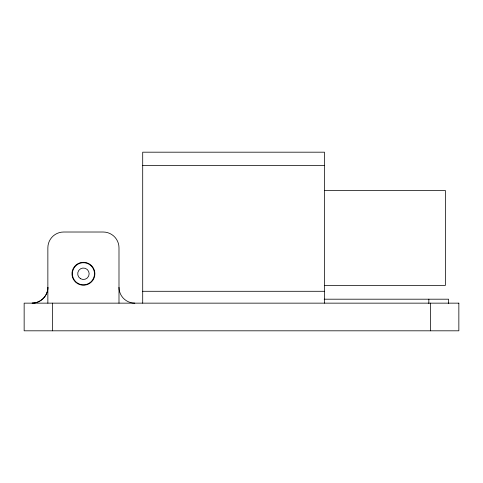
<?xml version="1.0" encoding="UTF-8"?>
<svg xmlns="http://www.w3.org/2000/svg" width="483" height="483" viewBox="0 0 483 483"><rect width="100%" height="100%" fill="white"/><g stroke="black" fill="none" stroke-linecap="round" stroke-linejoin="round"><path stroke-width="0.72" d="M142.702 165.627L324.485 165.627M324.485 190.519L445.417 190.519L445.417 285.362L324.485 285.362M142.702 291.291L324.485 291.291M324.184 299.194L448.574 299.194L448.574 303.505M430.413 303.149L430.413 330.813M428.832 299.194L428.832 303.505M324.485 303.149L324.485 152.187L142.702 152.187L142.702 303.149M118.993 303.149L118.993 247.821A15.806 15.806 0 0 0 103.187 232.015L63.665 232.015A15.806 15.806 0 0 0 47.859 247.821L47.859 303.149M52.587 303.149L52.587 330.813M134.799 303.149A15.806 15.806 0 0 1 118.993 287.343M47.859 287.343C48.282 295.868 39.914 303.463 32.107 303.149A15.806 15.806 0 0 0 47.859 287.343M458.85 303.149L24.15 303.149L24.15 330.813L458.85 330.813L458.85 303.149M77.896 283.34A11.067 11.067 0 0 0 94.493 273.758A11.067 11.067 0 0 0 77.896 264.177A11.067 11.067 0 0 0 77.896 283.34M80.564 278.721A5.73 5.73 0 0 0 89.156 273.758A5.73 5.73 0 0 0 80.564 268.796A5.73 5.73 0 0 0 80.564 278.721M77.697 283.684A11.459 11.459 0 0 0 94.885 273.758A11.459 11.459 0 0 0 77.697 263.833A11.459 11.459 0 0 0 77.697 283.684"/></g></svg>
